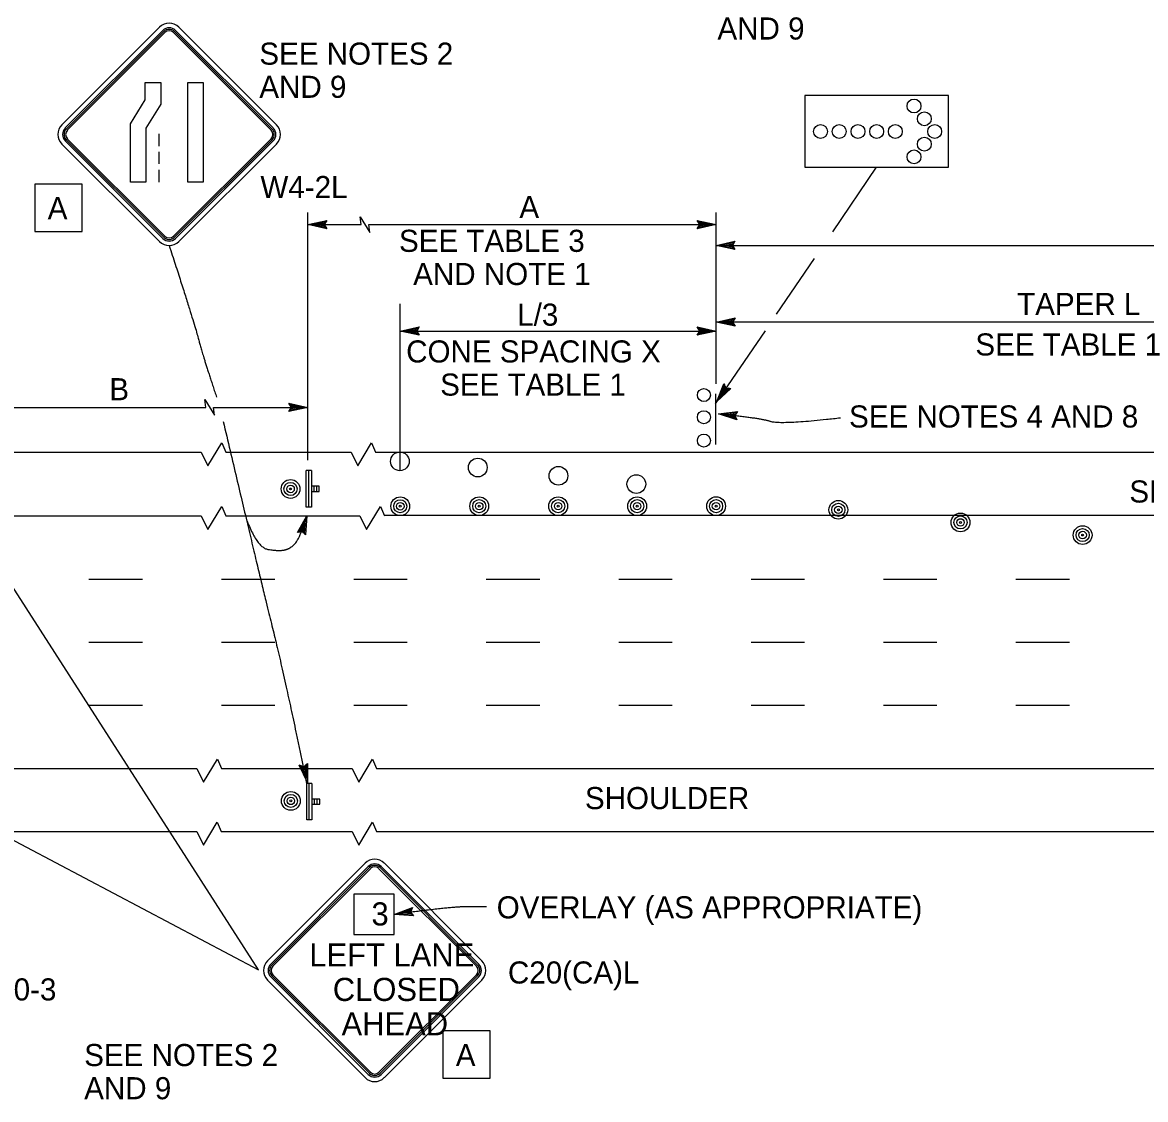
# Model space of a CAD drawing. Extents: x -894 to 866, y -472 to 714.
# Drawn here: x -609.3 to -253.7, y -75.3 to 265.9 of the extents above; entities that cross this region are included whole.
import ezdxf

# ---------------------------------------------------------------- set-up
doc = ezdxf.new("R2010")
doc.units = 0
for name, color, linetype in [('rd_ES', 7, 'Continuous'), ('rd_ETW', 7, 'Continuous'), ('tcd_PVMT-MARKER', 7, 'Continuous'), ('tcd_SIGN-ROADSIDE', 7, 'Continuous'), ('tcd_SIGN-ROADSIDE-anno', 7, 'Continuous'), ('temp_TRAFFIC-CONES', 7, 'Continuous')]:
    doc.layers.add(name, color=color, linetype=linetype)

msp = doc.modelspace()

# ---------------------------------------------------------------- linework, layer by layer
at = {"layer": 'rd_ES'}
for p, q in [((-730.32, 109.59), (-552.7, 109.59)), ((-544.94, 109.59), (-502.47, 109.59)), ((-494.71, 109.79), (-85.07, 109.79)), ((-729.12, 29.59), (-554.04, 29.59)), ((-546.28, 29.59), (-504.92, 29.59)), ((-497.16, 29.59), (-87.77, 29.59))]:
    msp.add_line(p, q, dxfattribs=at)
for points in [[(-552.7, 109.59), (-550.59, 105.24), (-546.22, 112.53), (-544.94, 109.59)], [(-502.47, 109.59), (-500.36, 105.24), (-495.99, 112.53), (-494.71, 109.59)], [(-502.47, 109.59), (-500.36, 105.24), (-495.99, 112.53), (-494.71, 109.59)], [(-554.04, 29.59), (-551.93, 25.24), (-547.55, 32.53), (-546.28, 29.59)], [(-504.92, 29.59), (-502.81, 25.24), (-498.44, 32.53), (-497.16, 29.59)]]:
    msp.add_lwpolyline(points, dxfattribs=at)
at = {"layer": 'rd_ETW'}
for p, q in [((-727.74, 129.79), (-552.7, 129.79)), ((-544.94, 129.79), (-505.27, 129.79)), ((-497.51, 129.79), (-85.07, 129.79)), ((-731.72, 9.59), (-554.1, 9.59)), ((-546.34, 9.59), (-504.92, 9.59)), ((-497.16, 9.59), (-87.77, 9.59))]:
    msp.add_line(p, q, dxfattribs=at)
for points in [[(-552.7, 129.79), (-550.59, 125.44), (-546.22, 132.73), (-544.94, 129.79)], [(-505.27, 129.79), (-503.16, 125.44), (-498.79, 132.73), (-497.51, 129.79)], [(-505.27, 129.79), (-503.16, 125.43), (-498.79, 132.73), (-497.51, 129.79)], [(-554.1, 9.59), (-551.99, 5.24), (-547.62, 12.53), (-546.34, 9.59)], [(-504.92, 9.59), (-502.81, 5.24), (-498.44, 12.53), (-497.16, 9.59)]]:
    msp.add_lwpolyline(points, dxfattribs=at)
at = {"layer": 'tcd_PVMT-MARKER'}
for p, q in [((-588.22, 89.59), (-571.3, 89.59)), ((-546.3, 89.59), (-529.38, 89.59)), ((-504.38, 89.59), (-487.46, 89.59)), ((-462.46, 89.59), (-445.54, 89.59)), ((-420.54, 89.59), (-403.62, 89.59)), ((-378.62, 89.59), (-361.7, 89.59)), ((-336.7, 89.59), (-319.78, 89.59)), ((-294.78, 89.59), (-277.86, 89.59)), ((-588.22, 69.59), (-571.3, 69.59)), ((-546.3, 69.59), (-529.38, 69.59)), ((-504.38, 69.59), (-487.46, 69.59)), ((-462.46, 69.59), (-445.54, 69.59)), ((-420.54, 69.59), (-403.62, 69.59)), ((-378.62, 69.59), (-361.7, 69.59)), ((-336.7, 69.59), (-319.78, 69.59)), ((-294.78, 69.59), (-277.86, 69.59)), ((-588.22, 49.59), (-571.3, 49.59)), ((-546.3, 49.59), (-529.38, 49.59)), ((-504.38, 49.59), (-487.46, 49.59)), ((-462.46, 49.59), (-445.54, 49.59)), ((-420.54, 49.59), (-403.62, 49.59)), ((-378.62, 49.59), (-361.7, 49.59)), ((-336.7, 49.59), (-319.78, 49.59)), ((-294.78, 49.59), (-277.86, 49.59))]:
    msp.add_line(p, q, dxfattribs=at)
at = {"layer": 'tcd_SIGN-ROADSIDE'}
for p, q in [((-570.4, 241.36), (-570.4, 246.88)), ((-570.4, 246.88), (-565.53, 246.88)), ((-565.53, 246.88), (-565.53, 239.98)), ((-556.96, 215.3), (-556.96, 246.88)), ((-556.96, 246.88), (-552.09, 246.88)), ((-552.09, 246.88), (-552.09, 215.3)), ((-361.57, 242.71), (-361.57, 220.01)), ((-316.17, 242.71), (-361.57, 242.71)), ((-316.17, 220.01), (-316.17, 242.71)), ((-575.1, 233.76), (-570.4, 241.36)), ((-565.53, 239.98), (-570.23, 232.38)), ((-575.1, 215.3), (-575.1, 233.76)), ((-570.23, 232.38), (-570.23, 215.3)), ((-566.11, 230.57), (-566.11, 226.73)), ((-566.11, 224.92), (-566.11, 221.13)), ((-566.11, 219.26), (-566.11, 215.3)), ((-361.57, 220.01), (-316.17, 220.01)), ((-570.23, 215.3), (-575.1, 215.3)), ((-552.09, 215.3), (-556.96, 215.3)), ((-389.85, 148.28), (-389.85, 132.21)), ((-517.78, 123.96), (-519.43, 123.96)), ((-519.43, 112.4), (-519.43, 123.96)), ((-518.61, 112.4), (-518.61, 123.96)), ((-517.78, 123.96), (-517.78, 112.4)), ((-516.96, 119.01), (-517.78, 119.01)), ((-517.78, 118.18), (-517.78, 118.18)), ((-517.78, 117.35), (-516.96, 117.35)), ((-515.31, 119.01), (-516.96, 119.01)), ((-516.96, 117.35), (-516.96, 119.01)), ((-516.96, 117.35), (-515.31, 117.35)), ((-516.13, 117.35), (-516.13, 119.01)), ((-515.31, 117.35), (-515.31, 119.01)), ((-517.78, 112.4), (-519.43, 112.4)), ((-517.66, 24.83), (-519.31, 24.83)), ((-519.31, 13.28), (-519.31, 24.83)), ((-518.48, 13.28), (-518.48, 24.83)), ((-517.66, 24.83), (-517.66, 13.28)), ((-516.83, 19.88), (-517.66, 19.88)), ((-517.66, 19.05), (-517.66, 19.05)), ((-517.66, 18.23), (-516.83, 18.23)), ((-515.18, 19.88), (-516.83, 19.88)), ((-516.83, 18.23), (-516.83, 19.88)), ((-516.83, 18.23), (-515.18, 18.23)), ((-516.01, 18.23), (-516.01, 19.88)), ((-515.18, 18.23), (-515.18, 19.88)), ((-517.66, 13.28), (-519.31, 13.28))]:
    msp.add_line(p, q, dxfattribs=at)
for points in [[(-596.78, 233.48), (-565.89, 264.36)], [(-595.76, 232.46), (-564.87, 263.34)], [(-560.8, 263.34), (-529.92, 232.46)], [(-559.78, 264.36), (-528.9, 233.48)], [(-595.42, 232.12), (-564.53, 263.01)], [(-595.08, 231.78), (-564.2, 262.67)], [(-561.48, 262.67), (-530.6, 231.78)], [(-561.14, 263.01), (-530.26, 232.12)], [(-564.87, 197.5), (-595.76, 228.39)], [(-564.53, 197.84), (-595.42, 228.73)], [(-564.2, 198.18), (-595.08, 229.07)], [(-530.6, 229.07), (-561.48, 198.18)], [(-530.26, 228.73), (-561.14, 197.84)], [(-529.92, 228.39), (-560.8, 197.5)], [(-565.89, 196.48), (-596.78, 227.37)], [(-528.9, 227.37), (-559.78, 196.48)], [(-500.83, -0.46), (-531.71, -31.34)], [(-499.81, -1.48), (-530.7, -32.36)], [(-499.47, -1.82), (-530.36, -32.7)], [(-499.13, -2.16), (-530.02, -33.04)], [(-465.53, -33.04), (-496.42, -2.16)], [(-465.19, -32.7), (-496.08, -1.82)], [(-464.85, -32.36), (-495.74, -1.48)], [(-463.84, -31.34), (-494.72, -0.46)], [(-531.71, -37.45), (-500.83, -68.34)], [(-530.7, -36.44), (-499.81, -67.32)], [(-530.36, -36.1), (-499.47, -66.98)], [(-530.02, -35.76), (-499.13, -66.64)], [(-496.42, -66.64), (-465.53, -35.76)], [(-496.08, -66.98), (-465.19, -36.1)], [(-495.74, -67.32), (-464.85, -36.44)], [(-494.72, -68.34), (-463.84, -37.45)]]:
    msp.add_lwpolyline(points, dxfattribs=at)
for centre, radius in [((-327.04, 239.42), 2.2), ((-323.77, 235.39), 2.2), ((-356.62, 231.36), 2.2), ((-350.71, 231.36), 2.2), ((-344.79, 231.36), 2.2), ((-338.87, 231.36), 2.2), ((-332.96, 231.36), 2.2), ((-320.49, 231.36), 2.2), ((-323.77, 227.33), 2.2), ((-327.04, 223.3), 2.2), ((-393.56, 147.87), 2.06), ((-393.56, 140.86), 2.06), ((-393.56, 133.45), 2.06)]:
    msp.add_circle(centre, radius, dxfattribs=at)
for centre, radius, start, end in [((-562.84, 261.31), 4.32, 45, 135), ((-562.84, 261.31), 2.88, 45, 135), ((-562.84, 261.31), 2.4, 45, 135), ((-562.84, 261.31), 1.92, 45, 135), ((-593.72, 230.42), 4.32, 135, 225), ((-593.72, 230.42), 2.88, 135, 225), ((-593.72, 230.42), 2.4, 135, 225), ((-593.72, 230.42), 1.92, 135, 225), ((-531.95, 230.42), 1.92, 315.0001, 45), ((-531.95, 230.42), 2.4, 315.0001, 45), ((-531.95, 230.42), 2.88, 315.0001, 45), ((-531.95, 230.42), 4.32, 315.0001, 45), ((-562.84, 199.54), 4.32, 225, 315), ((-562.84, 199.54), 2.88, 225, 315), ((-562.84, 199.54), 2.4, 225, 315), ((-562.84, 199.54), 1.92, 225, 315), ((-497.78, -3.51), 4.32, 45, 135), ((-497.78, -3.51), 2.88, 45, 135), ((-497.78, -3.51), 2.4, 45, 135), ((-497.78, -3.51), 1.92, 45, 135), ((-528.66, -34.4), 4.32, 135, 224.9999), ((-466.89, -34.4), 4.32, 315, 45), ((-528.66, -34.4), 2.88, 135, 224.9999), ((-528.66, -34.4), 2.4, 135, 224.9999), ((-528.66, -34.4), 1.92, 135, 224.9999), ((-466.89, -34.4), 1.92, 315, 45), ((-466.89, -34.4), 2.4, 315, 45), ((-466.89, -34.4), 2.88, 315, 45), ((-497.78, -65.28), 2.88, 225, 315), ((-497.78, -65.28), 2.4, 225, 315), ((-497.78, -65.28), 1.92, 225, 315), ((-497.78, -65.28), 4.32, 225, 315)]:
    msp.add_arc(centre, radius, start, end, dxfattribs=at)
at = {"layer": 'tcd_SIGN-ROADSIDE-anno'}
for p, q in [((-352.75, 199.61), (-338.87, 220.01)), ((-518.93, 127.29), (-518.93, 205.71)), ((-518.93, 201.84), (-512.93, 203.18)), ((-517.54, 201.85), (-513.16, 202.82)), ((-512.93, 203.18), (-513.73, 201.84)), ((-512.93, 203.18), (-512.93, 203.18)), ((-394.86, 201.84), (-395.66, 203.19)), ((-395.66, 203.19), (-395.66, 203.19)), ((-395.66, 203.19), (-389.66, 201.84)), ((-395.45, 202.83), (-391.04, 201.85)), ((-389.66, 151.39), (-389.66, 205.71)), ((-512.93, 200.51), (-518.93, 201.84)), ((-518.93, 201.84), (-518.93, 201.84)), ((-518.93, 201.84), (-502.1, 201.84)), ((-513.15, 200.86), (-517.55, 201.84)), ((-516.17, 201.84), (-513.34, 202.47)), ((-513.38, 201.22), (-516.17, 201.84)), ((-514.79, 201.84), (-513.58, 202.11)), ((-513.56, 201.57), (-514.79, 201.84)), ((-513.73, 201.84), (-512.93, 200.51)), ((-512.93, 200.51), (-512.93, 200.51)), ((-499.6, 201.84), (-389.66, 201.84)), ((-389.66, 201.84), (-395.66, 200.51)), ((-395.66, 200.51), (-394.86, 201.84)), ((-395.66, 200.51), (-395.66, 200.51)), ((-391.05, 201.84), (-395.43, 200.87)), ((-392.43, 201.85), (-395.25, 201.22)), ((-395.21, 202.47), (-392.43, 201.85)), ((-395.04, 202.12), (-393.81, 201.85)), ((-393.81, 201.85), (-395.02, 201.58)), ((-389.66, 201.84), (-389.66, 201.84)), ((-389.66, 195.25), (-84.6, 195.25)), ((-370.53, 173.49), (-358.52, 191.14)), ((-518.93, 127.29), (-518.93, 176.85)), ((-489.68, 124.21), (-489.68, 176.78)), ((-389.66, 170.99), (-383.66, 172.32)), ((-383.66, 169.65), (-389.66, 170.99)), ((-389.66, 170.99), (-389.66, 170.99)), ((-157.66, 170.99), (-389.66, 170.99)), ((-383.88, 170.01), (-388.28, 170.99)), ((-388.27, 170.99), (-383.9, 171.96)), ((-386.9, 170.99), (-384.08, 171.62)), ((-384.11, 170.37), (-386.9, 170.99)), ((-385.52, 170.99), (-384.31, 171.26)), ((-384.29, 170.71), (-385.52, 170.99)), ((-383.66, 172.32), (-384.46, 170.99)), ((-384.46, 170.99), (-383.66, 169.65)), ((-383.66, 172.32), (-383.66, 172.32)), ((-489.68, 168.14), (-483.68, 169.47)), ((-489.68, 168.14), (-389.66, 168.14)), ((-483.68, 166.8), (-489.68, 168.14)), ((-489.68, 168.14), (-489.68, 168.14)), ((-483.9, 167.16), (-488.3, 168.14)), ((-488.29, 168.14), (-483.92, 169.11)), ((-486.92, 168.14), (-484.09, 168.76)), ((-484.13, 167.52), (-486.92, 168.14)), ((-485.54, 168.14), (-484.33, 168.4)), ((-484.31, 167.86), (-485.54, 168.14)), ((-483.68, 169.47), (-484.48, 168.14)), ((-484.48, 168.14), (-483.68, 166.8)), ((-483.68, 169.47), (-483.68, 169.47)), ((-394.86, 168.14), (-395.66, 169.48)), ((-395.66, 169.48), (-395.66, 169.48)), ((-395.66, 169.48), (-389.66, 168.14)), ((-389.66, 168.14), (-395.66, 166.81)), ((-395.66, 166.81), (-394.86, 168.14)), ((-395.45, 169.12), (-391.04, 168.14)), ((-391.05, 168.14), (-395.43, 167.17)), ((-392.43, 168.14), (-395.25, 167.52)), ((-395.21, 168.76), (-392.43, 168.14)), ((-395.04, 168.42), (-393.81, 168.14)), ((-393.81, 168.14), (-395.02, 167.88)), ((-389.85, 145.09), (-374.11, 168.22)), ((-389.66, 168.14), (-389.66, 168.14)), ((-383.66, 169.65), (-383.66, 169.65)), ((-483.68, 166.8), (-483.68, 166.8)), ((-395.66, 166.81), (-395.66, 166.81)), ((-629.75, 143.97), (-551.26, 143.97)), ((-548.76, 143.97), (-518.93, 143.97)), ((-524.13, 143.97), (-524.93, 145.31)), ((-524.93, 145.31), (-524.93, 145.31)), ((-524.93, 145.31), (-518.93, 143.97)), ((-518.93, 143.97), (-524.93, 142.64)), ((-524.93, 142.64), (-524.13, 143.97)), ((-524.93, 142.64), (-524.93, 142.64)), ((-524.71, 144.96), (-520.31, 143.97)), ((-520.32, 143.97), (-524.7, 143)), ((-521.69, 143.98), (-524.52, 143.35)), ((-524.48, 144.6), (-521.69, 143.98)), ((-524.3, 144.25), (-523.07, 143.98)), ((-523.07, 143.98), (-524.28, 143.71)), ((-518.93, 143.97), (-518.93, 143.97)), ((-534.59, -34.17), (-629.03, 113.04)), ((-627.78, 15.05), (-534.59, -34.17)), ((-491.59, -16.65), (-491.59, -16.65)), ((-485.85, -14.45), (-485.85, -14.45)), ((-485.46, -17.09), (-485.46, -17.09))]:
    msp.add_line(p, q, dxfattribs=at)
for points in [[(-605.35, 214.66), (-605.35, 199.66), (-590.35, 199.66), (-590.35, 214.66)], [(-383.76, 193.94), (-389.66, 195.25), (-383.76, 196.56), (-383.97, 196.21), (-388.29, 195.26), (-383.97, 194.28), (-384.17, 194.63), (-386.94, 195.25), (-384.18, 195.87), (-384.39, 195.52), (-385.58, 195.25), (-384.38, 194.98), (-384.55, 195.25), (-383.76, 196.56), (-384.55, 195.25)], [(-385.03, 149.95), (-389.45, 145.81), (-387.21, 151.43), (-387.04, 151.06), (-388.68, 146.95), (-385.44, 149.98), (-385.85, 150), (-387.91, 148.06), (-386.87, 150.69), (-386.7, 150.32), (-387.15, 149.18), (-386.25, 150.03), (-386.57, 150.05), (-387.21, 151.43), (-386.57, 150.05)], [(-383.14, 140.04), (-388.9, 141.92), (-382.89, 142.66), (-383.14, 142.33), (-387.53, 141.79), (-383.32, 140.41), (-383.49, 140.78), (-386.19, 141.66), (-383.38, 142), (-383.62, 141.68), (-384.84, 141.53), (-383.67, 141.14), (-383.8, 141.43), (-382.89, 142.66), (-383.8, 141.43)], [(-522.24, 104.35), (-519.3, 109.64), (-519.72, 103.61), (-519.99, 103.91), (-519.68, 108.33), (-521.84, 104.46), (-521.45, 104.56), (-520.07, 107.04), (-520.27, 104.21), (-520.54, 104.51), (-520.46, 105.73), (-521.06, 104.66), (-520.75, 104.74), (-519.72, 103.61), (-520.75, 104.74)], [(-519.07, 31.15), (-519.1, 25.09), (-521.64, 30.59), (-521.25, 30.46), (-519.4, 26.43), (-519.36, 30.87), (-519.66, 30.59), (-519.68, 27.75), (-520.86, 30.33), (-520.48, 30.19), (-519.97, 29.08), (-519.96, 30.31), (-520.19, 30.1), (-521.64, 30.59), (-520.19, 30.1)], [(-504.35, -10.27), (-504.35, -23.03), (-491.59, -23.03), (-491.59, -10.27)], [(-485.46, -17.09), (-491.59, -16.65), (-485.85, -14.45), (-486.01, -14.83), (-490.21, -16.44), (-485.72, -16.77), (-485.98, -16.45), (-488.85, -16.25), (-486.17, -15.22), (-486.32, -15.6), (-487.49, -16.04), (-486.24, -16.13), (-486.44, -15.89), (-485.85, -14.45), (-486.44, -15.89)], [(-476.24, -53.5), (-476.24, -68.5), (-461.24, -68.5), (-461.24, -53.5)]]:
    msp.add_lwpolyline(points, close=True, dxfattribs=at)
for points in [[(-502.1, 201.84), (-502.42, 204.35), (-499.29, 199.34), (-499.6, 201.84)], [(-551.26, 143.97), (-551.57, 146.47), (-548.45, 141.47), (-548.76, 143.97)]]:
    msp.add_lwpolyline(points, dxfattribs=at)
for points in [[(-562.84, 195.22), (-554.88, 170.74), (-552.18, 160.23), (-547.82, 147.16)], [(-545.72, 139.51), (-534.77, 92.78), (-525.74, 56.4), (-519.35, 24.82)], [(-388.9, 141.92), (-375.84, 140.67), (-369.31, 138.49), (-350.34, 140.67)], [(-538.15, 107.88), (-534.85, 99.51), (-528.33, 98.46), (-524.77, 99.05), (-521.52, 102.13), (-519.3, 109.64)], [(-491.59, -16.65), (-487.4, -15.94), (-474.01, -14.38), (-468.38, -14.06), (-462.38, -14.13)]]:
    msp.add_open_spline(points, degree=2, dxfattribs=at)
at = {"layer": 'temp_TRAFFIC-CONES'}
for centre, radius in [((-489.8, 126.87), 2.96), ((-465.14, 124.91), 2.96), ((-439.61, 122.29), 2.96), ((-524.41, 118.12), 2.97), ((-414.95, 119.67), 2.96), ((-524.41, 118.12), 2.08), ((-524.41, 118.12), 1.19), ((-524.41, 118.12), 0.297), ((-489.68, 112.64), 2.97), ((-489.68, 112.64), 2.08), ((-489.68, 112.64), 1.19), ((-464.68, 112.66), 2.97), ((-464.68, 112.66), 2.08), ((-464.68, 112.66), 1.19), ((-439.69, 112.66), 2.97), ((-439.69, 112.66), 2.08), ((-439.69, 112.66), 1.19), ((-414.68, 112.66), 2.97), ((-414.68, 112.66), 2.08), ((-414.68, 112.66), 1.19), ((-389.7, 112.67), 2.97), ((-389.7, 112.67), 2.08), ((-389.7, 112.67), 1.19), ((-351, 111.52), 2.97), ((-489.68, 112.64), 0.297), ((-464.68, 112.66), 0.297), ((-439.69, 112.66), 0.297), ((-414.68, 112.66), 0.297), ((-389.7, 112.67), 0.297), ((-351, 111.52), 2.08), ((-351, 111.52), 1.19), ((-351, 111.52), 0.297), ((-312.33, 107.52), 2.97), ((-312.33, 107.52), 2.08), ((-312.33, 107.52), 1.19), ((-312.33, 107.52), 0.297), ((-273.66, 103.52), 2.97), ((-273.66, 103.52), 2.08), ((-273.66, 103.52), 1.19), ((-273.66, 103.52), 0.297), ((-524.32, 19.31), 2.97), ((-524.32, 19.31), 2.08), ((-524.32, 19.31), 1.19), ((-524.32, 19.31), 0.297)]:
    msp.add_circle(centre, radius, dxfattribs=at)

# ---------------------------------------------------------------- texts
at = {"layer": 'tcd_SIGN-ROADSIDE'}
for s, p in [('3', (-498.79, -20.15)), ('LEFT LANE', (-518.47, -33.14)), ('CLOSED', (-511.04, -44.06)), ('AHEAD', (-508.26, -54.96))]:
    msp.add_text(s, height=7.32, dxfattribs=at).set_placement(p)
at = {"layer": 'tcd_SIGN-ROADSIDE-anno'}
for s, p in [('AND 9', (-389.27, 260.48)), ('SEE NOTES 2', (-534.3, 252.51)), ('AND 9', (-534.3, 242.01)), ('W4-2L', (-533.95, 210.25)), ('A', (-601.29, 203.58)), ('A', (-451.97, 203.96)), ('SEE TABLE 3', (-490.08, 193.22)), ('AND NOTE 1', (-485.59, 182.72)), ('TAPER L', (-294.39, 173.22)), ('L/3', (-452.66, 169.84)), ('SEE TABLE 1', (-307.62, 160.39)), ('CONE SPACING X', (-487.81, 158.18)), ('B', (-581.78, 146.22)), ('SEE TABLE 1', (-477.05, 147.68)), ('SEE NOTES 4 AND 8', (-347.61, 137.58)), ('SEE NOTE 6', (-258.87, 113.82)), ('SHOULDER', (-431.22, 16.7)), ('OVERLAY (AS APPROPRIATE)', (-459.15, -17.9)), ('C20(CA)L', (-455.6, -38.54)), ('W20-3', (-626.11, -43.9)), ('SEE NOTES 2', (-589.74, -64.69)), ('A', (-472.1, -64.7)), ('AND 9', (-589.74, -75.19))]:
    msp.add_text(s, height=7, dxfattribs=at).set_placement(p)

doc.saveas('drawing.dxf')
